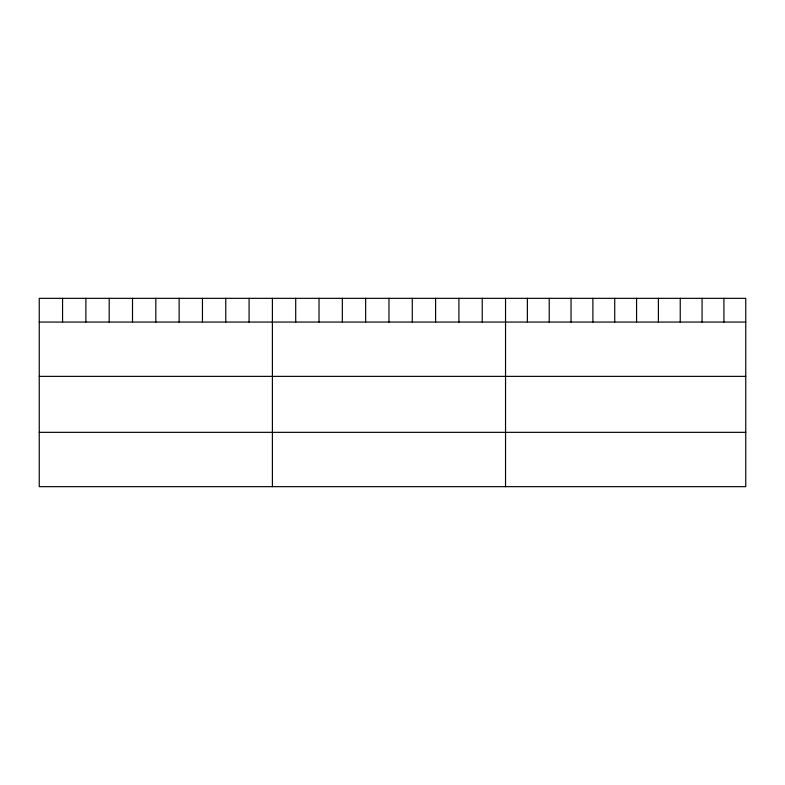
<?xml version="1.0" encoding="UTF-8"?>
<svg xmlns="http://www.w3.org/2000/svg" width="785" height="785" viewBox="0 0 785 785"><rect width="100%" height="100%" fill="white"/><g stroke="black" fill="none" stroke-linecap="round" stroke-linejoin="round"><path stroke-width="1.18" d="M745.75 322.056L745.75 486.661L39.25 486.661L39.25 298.339L745.75 298.339L745.75 322.056L39.25 322.056M39.25 376.368L745.75 376.368M39.25 432.339L745.75 432.339M723.917 298.339L723.917 322.056M702.075 298.339L702.075 322.056M680.242 298.339L680.242 322.056M658.399 298.339L658.399 322.056M636.566 298.339L636.566 322.056M614.724 298.339L614.724 322.056M592.891 298.339L592.891 322.056M571.048 298.339L571.048 322.056M549.215 298.339L549.215 322.056M527.373 298.339L527.373 322.056M505.54 298.339L505.54 486.661M482.225 298.339L482.225 322.056M458.911 298.339L458.911 322.056M435.596 298.339L435.596 322.056M412.282 298.339L412.282 322.056M388.967 298.339L388.967 322.056M365.653 298.339L365.653 322.056M342.338 298.339L342.338 322.056M319.024 298.339L319.024 322.056M295.709 298.339L295.709 322.056M272.395 298.339L272.395 486.661M249.081 298.339L249.081 322.056M225.766 298.339L225.766 322.056M202.451 298.339L202.451 322.056M179.137 298.339L179.137 322.056M155.822 298.339L155.822 322.056M132.508 298.339L132.508 322.056M109.194 298.339L109.194 322.056M85.879 298.339L85.879 322.056M62.564 298.339L62.564 322.056"/></g></svg>
